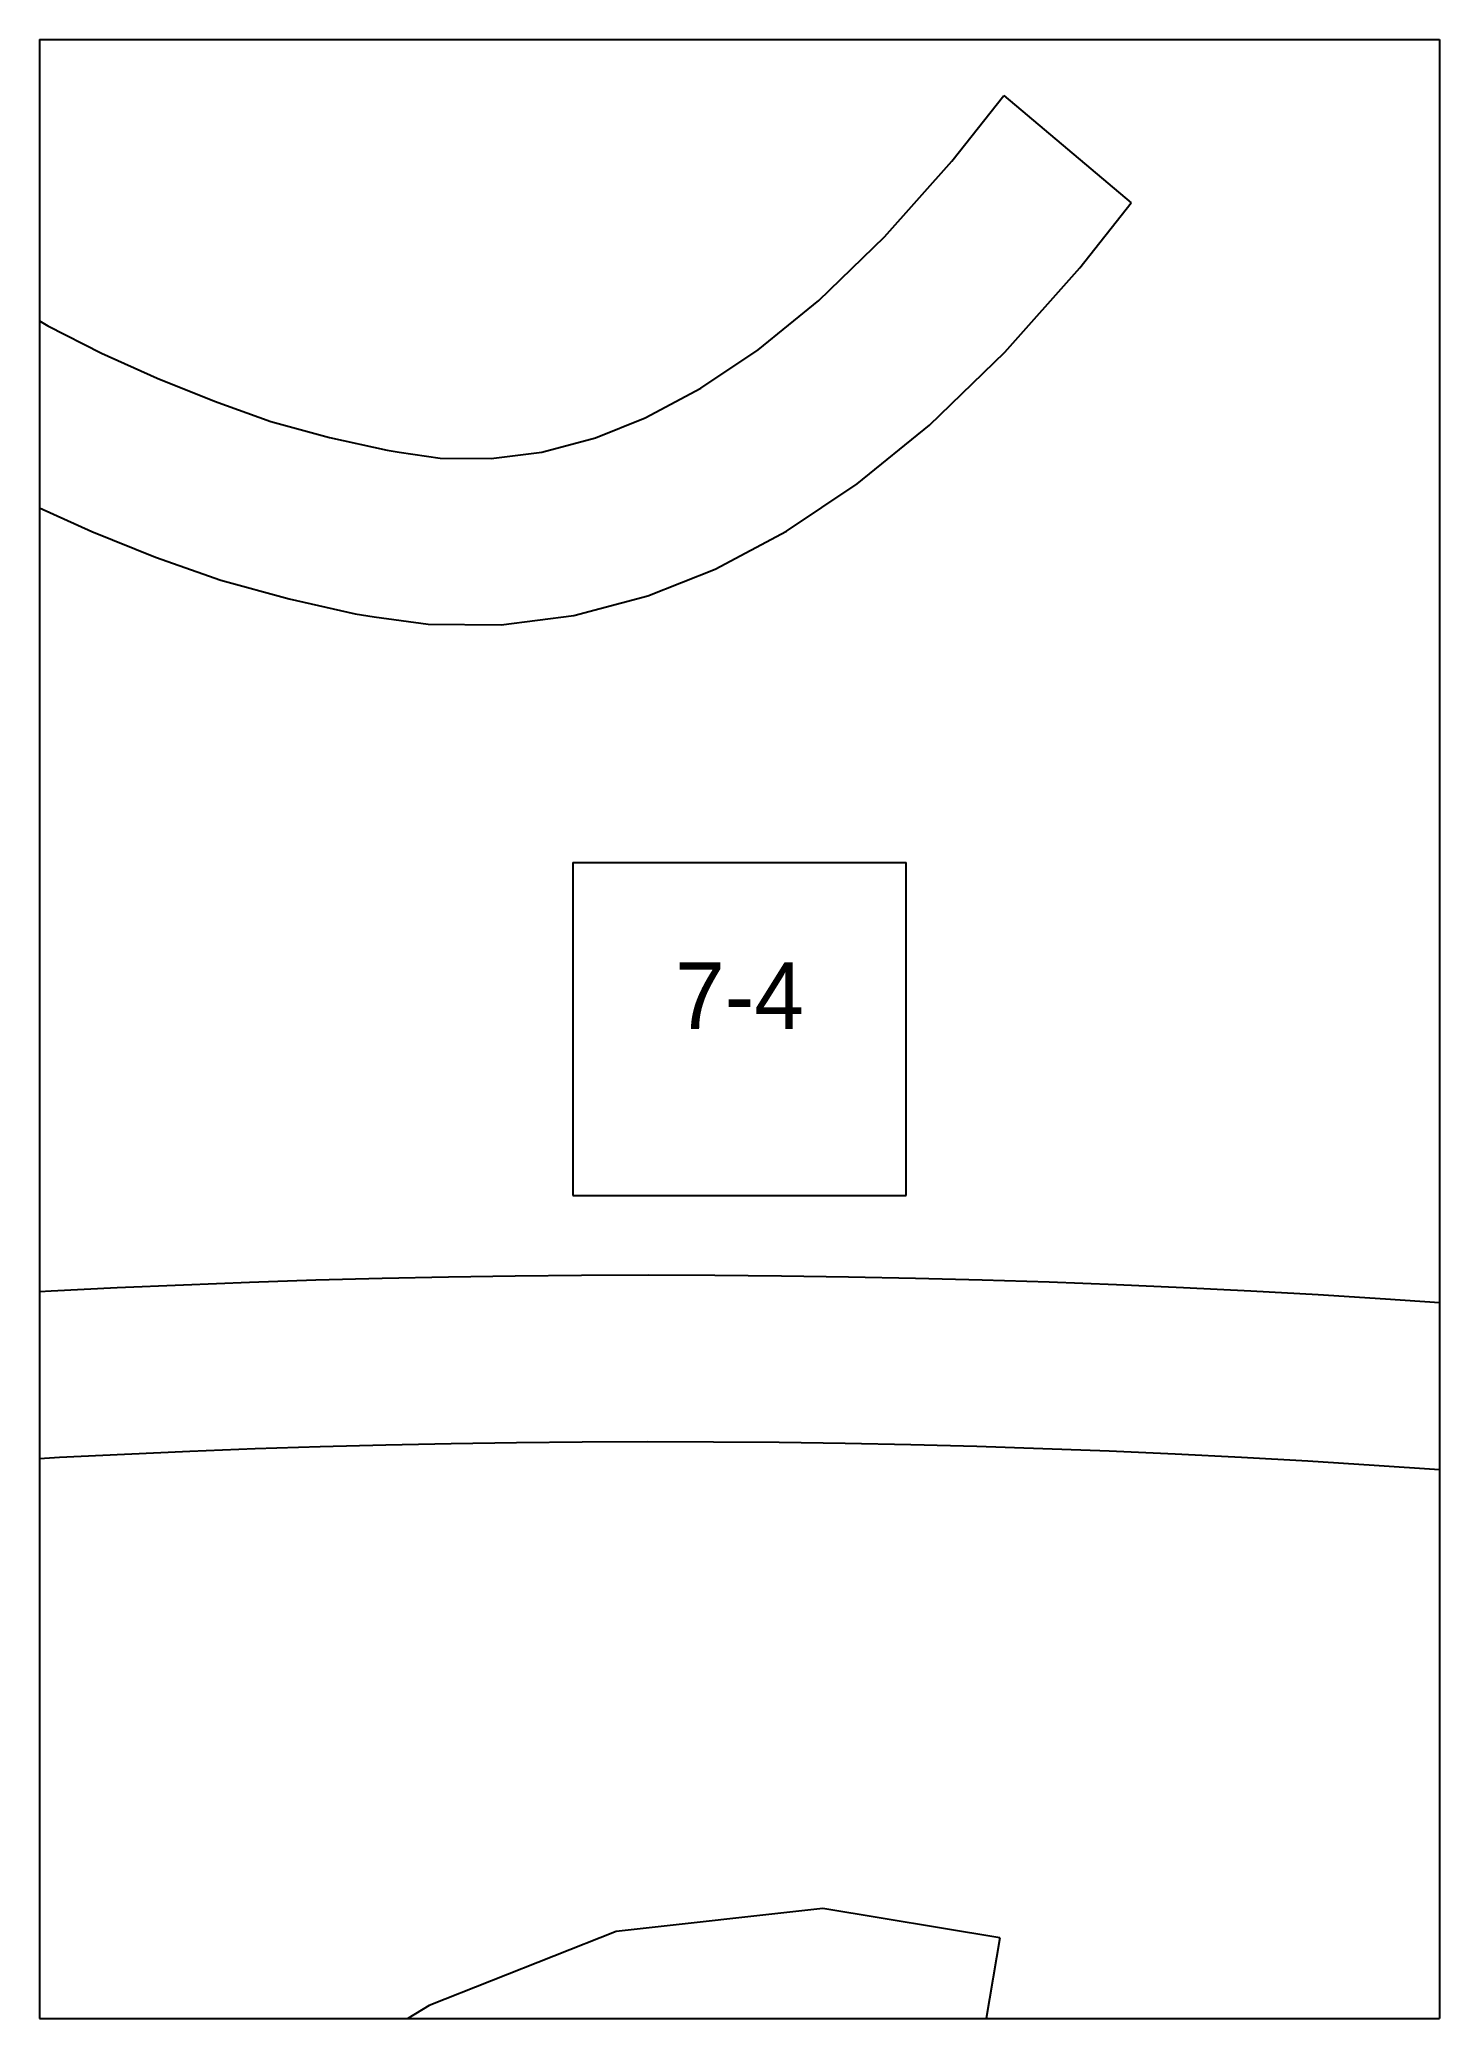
# Paper-space layout 'Plan 7-4' of a CAD drawing. Header units: metres, sheet in millimetres. Extents: x 0 to 210, y 0 to 297.
# The model-space entities are those that its viewports show. They can reach past a viewport. Long polylines and large blocks are cut down to what shows.
import ezdxf
from ezdxf.enums import TextEntityAlignment as Align

# ---------------------------------------------------------------- set-up
doc = ezdxf.new("R2010")
doc.units = ezdxf.units.M
for name, color, linetype in [('default', 7, 'Continuous'), ('mcircles', 7, 'Continuous'), ('TEXTLAYER', 7, 'Continuous'), ('VIEWPORTS', 7, 'Continuous')]:
    doc.layers.add(name, color=color, linetype=linetype)

msp = doc.modelspace()

# ---------------------------------------------------------------- linework, layer by layer
at = {"color": 9}
for p, q in [((630, -1485), (630, -1782)), ((630, -1485), (630, -1782)), ((840, -1485), (840, -1782)), ((840, -1485), (840, -1782)), ((420, -1782), (630, -1782)), ((420, -1782), (630, -1782)), ((630, -1782), (840, -1782)), ((630, -1782), (630, -2079)), ((630, -1782), (840, -1782)), ((630, -1782), (630, -2079)), ((840, -1782), (1050, -1782)), ((840, -1782), (840, -2079)), ((840, -1782), (1050, -1782)), ((840, -1782), (840, -2079)), ((710, -1905.5), (760, -1905.5)), ((710, -1905.5), (710, -1955.5)), ((760, -1955.5), (760, -1905.5)), ((710, -1955.5), (760, -1955.5)), ((420, -2079), (630, -2079)), ((420, -2079), (630, -2079)), ((630, -2079), (840, -2079)), ((630, -2079), (630, -2376)), ((630, -2079), (840, -2079)), ((630, -2079), (630, -2376)), ((840, -2079), (1050, -2079)), ((840, -2079), (840, -2376)), ((840, -2079), (1050, -2079)), ((840, -2079), (840, -2376))]:
    msp.add_line(p, q, dxfattribs=at)
at = {"layer": 'default', "color": 7, "linetype": 'Continuous'}
for p, q in [((766.86, -1800.24), (774.65, -1790.37)), ((774.65, -1790.37), (793.76, -1806.48)), ((756.77, -1811.63), (766.86, -1800.24)), ((786.04, -1816.28), (793.76, -1806.48)), ((746.89, -1821.18), (756.77, -1811.63)), ((774.82, -1828.92), (786.04, -1816.28)), ((623.53, -1820.42), (631.25, -1824.95)), ((737.8, -1828.59), (746.89, -1821.18)), ((631.25, -1824.95), (639.3, -1829.07)), ((639.3, -1829.07), (647.65, -1832.84)), ((729.22, -1834.34), (737.8, -1828.59)), ((763.48, -1839.88), (774.82, -1828.92)), ((647.65, -1832.84), (656.23, -1836.28)), ((720.87, -1838.79), (729.22, -1834.34)), ((656.23, -1836.28), (664.69, -1839.31)), ((664.69, -1839.31), (673.47, -1841.7)), ((713.38, -1841.77), (720.87, -1838.79)), ((752.67, -1848.68), (763.48, -1839.88)), ((673.47, -1841.7), (682.13, -1843.64)), ((682.13, -1843.64), (683.96, -1843.94)), ((683.96, -1843.94), (690.1, -1844.81)), ((697.76, -1844.88), (705.37, -1843.91)), ((705.37, -1843.91), (713.38, -1841.77)), ((690.1, -1844.81), (697.76, -1844.88)), ((742.07, -1855.79), (752.67, -1848.68)), ((628.44, -1851.59), (637.85, -1855.84)), ((637.85, -1855.84), (647.38, -1859.66)), ((731.37, -1861.47), (742.07, -1855.79)), ((647.38, -1859.66), (657.2, -1863.16)), ((721.23, -1865.51), (731.37, -1861.47)), ((657.2, -1863.16), (667.45, -1865.96)), ((667.45, -1865.96), (677.33, -1868.17)), ((710.17, -1868.44), (721.23, -1865.51)), ((677.33, -1868.17), (680.2, -1868.66)), ((680.2, -1868.66), (688.3, -1869.75)), ((688.3, -1869.75), (699.24, -1869.84)), ((699.24, -1869.84), (710.17, -1868.44)), ((641.65, -1969.32), (651.57, -1968.88)), ((651.57, -1968.88), (661.5, -1968.5)), ((661.5, -1968.5), (671.44, -1968.17)), ((671.44, -1968.17), (681.4, -1967.91)), ((681.4, -1967.91), (691.36, -1967.7)), ((691.36, -1967.7), (701.33, -1967.55)), ((701.33, -1967.55), (711.31, -1967.46)), ((711.31, -1967.46), (721.3, -1967.42)), ((721.3, -1967.42), (731.31, -1967.45)), ((731.31, -1967.45), (741.32, -1967.54)), ((741.32, -1967.54), (751.34, -1967.68)), ((751.34, -1967.68), (761.38, -1967.88)), ((761.38, -1967.88), (771.42, -1968.15)), ((771.42, -1968.15), (781.47, -1968.47)), ((781.47, -1968.47), (791.54, -1968.85)), ((791.54, -1968.85), (801.61, -1969.3)), ((621.83, -1970.37), (631.74, -1969.82)), ((631.74, -1969.82), (641.65, -1969.32)), ((801.61, -1969.3), (811.7, -1969.8)), ((811.7, -1969.8), (821.79, -1970.37)), ((821.79, -1970.37), (831.9, -1970.99)), ((831.9, -1970.99), (842.01, -1971.68)), ((681.92, -1992.9), (691.73, -1992.7)), ((691.73, -1992.7), (701.56, -1992.55)), ((701.56, -1992.55), (711.4, -1992.46)), ((711.4, -1992.46), (721.24, -1992.42)), ((721.24, -1992.42), (731.1, -1992.45)), ((731.1, -1992.45), (740.96, -1992.53)), ((740.96, -1992.53), (750.84, -1992.67)), ((750.84, -1992.67), (760.72, -1992.88)), ((623.23, -1995.33), (632.99, -1994.78)), ((632.99, -1994.78), (642.76, -1994.29)), ((642.76, -1994.29), (652.53, -1993.86)), ((652.53, -1993.86), (662.32, -1993.48)), ((662.32, -1993.48), (672.11, -1993.16)), ((672.11, -1993.16), (681.92, -1992.9)), ((760.72, -1992.88), (770.62, -1993.13)), ((770.62, -1993.13), (780.52, -1993.45)), ((780.52, -1993.45), (790.44, -1993.83)), ((790.44, -1993.83), (800.36, -1994.27)), ((800.36, -1994.27), (810.3, -1994.76)), ((810.3, -1994.76), (820.25, -1995.32)), ((820.25, -1995.32), (830.2, -1995.94)), ((830.2, -1995.94), (840.17, -1996.61)), ((840.17, -1996.61), (850.15, -1997.35)), ((747.48, -2062.51), (716.48, -2065.93)), ((774.05, -2066.91), (747.48, -2062.51)), ((716.48, -2065.93), (688.45, -2077.04)), ((774.05, -2066.91), (769.9, -2091.56)), ((688.45, -2077.04), (679.33, -2082.63))]:
    msp.add_line(p, q, dxfattribs=at)
at = {"layer": 'mcircles', "color": 7, "linetype": 'Continuous'}
msp.add_circle((628.89, -1982.51), 0.3, dxfattribs=at)

# ---------------------------------------------------------------- texts
at = {"layer": 'TEXTLAYER', "color": 1}
msp.add_text('7-4', height=10, dxfattribs=at).set_placement((735, -1930.5), align=Align.CENTER)

psp = doc.layouts.new('Plan 7-4')

# ---------------------------------------------------------------- viewports
at = {"layer": 'VIEWPORTS'}
psp.add_viewport(center=(105, 148.5), size=(210, 297), view_center_point=(735, -1930.5), view_height=297, dxfattribs=at)

doc.saveas('drawing.dxf')
